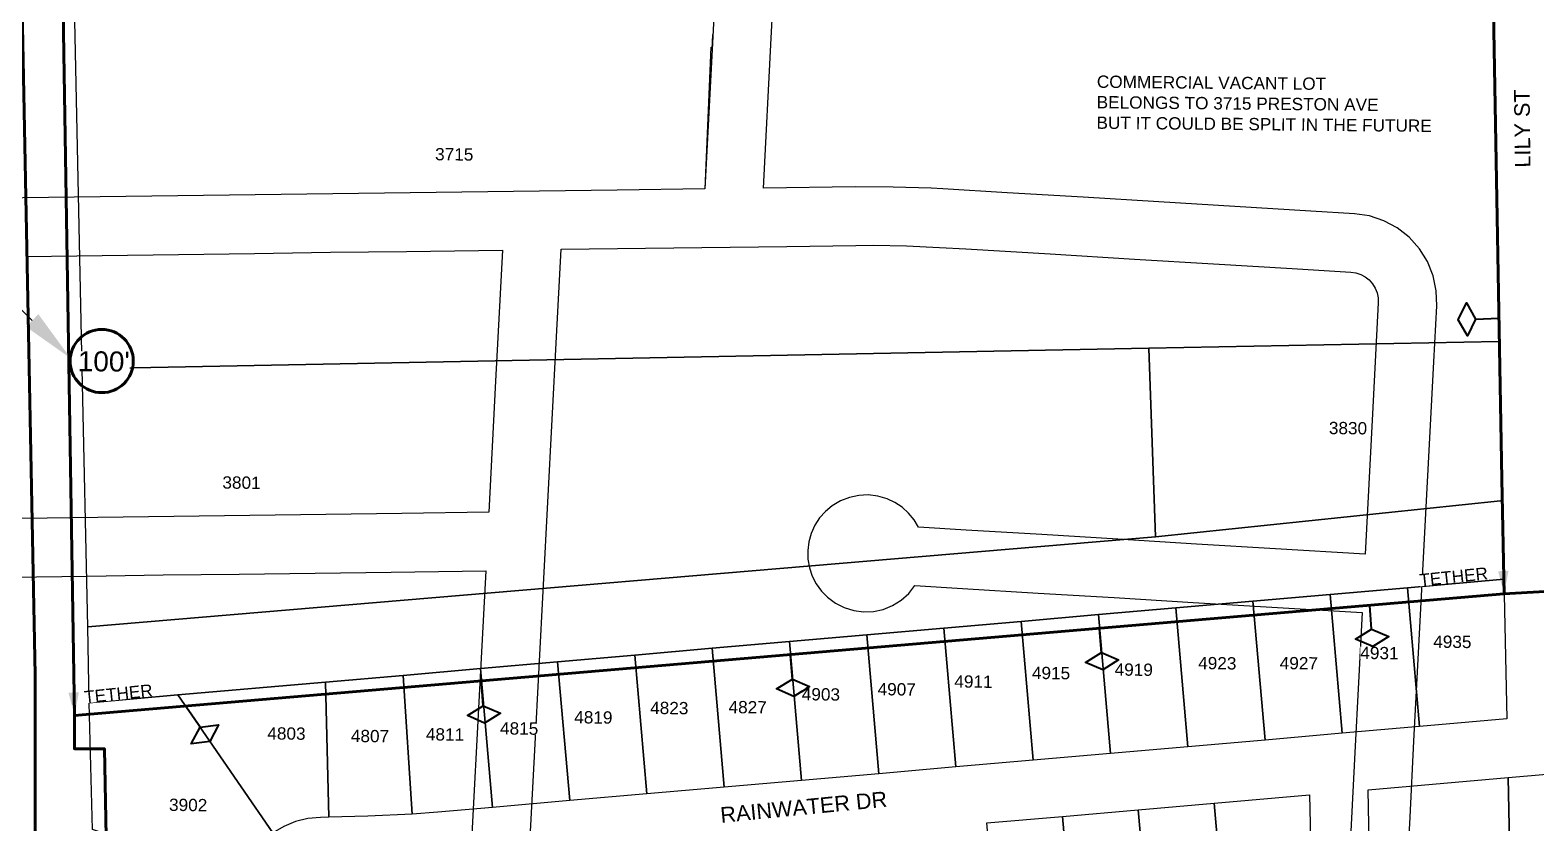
# Model space of a CAD drawing. Header units: millimetres. Extents: x -41032736 to 811436, y 699275 to 12282705.
# Drawn here: x 492058 to 493345, y 763233 to 763911 of the extents above; entities that cross this region are included whole.
import ezdxf
from ezdxf import colors
from ezdxf.entities.mleader import LeaderData, LeaderLine
from ezdxf.enums import TextEntityAlignment as Align
from ezdxf.lldxf.tags import DXFTag
from ezdxf.math import Vec2, Vec3

# ---------------------------------------------------------------- set-up
doc = ezdxf.new("R2010")
doc.units = ezdxf.units.MM
doc.header["$MEASUREMENT"] = 0
doc.layers.get('0').update_dxf_attribs({"linetype": 'CONTINUOUS'})
for name, color, linetype in [('A-Boundary', 1, 'CONTINUOUS'), ('A-StreetName', 104, 'CONTINUOUS'), ('ADDRESS', 7, 'CONTINUOUS'), ('Cable_12F_LT', 170, '12F'), ('Lot_Line', 7, 'CONTINUOUS'), ('Road', 8, 'CONTINUOUS')]:
    doc.layers.add(name, color=color, linetype=linetype)
for name, color, linetype, lineweight in [('BURIED CABLE', 80, 'CONTINUOUS', 40), ('EDGE OF PAVEMENT', 7, 'EOP', 15), ('PP B FST', 3, 'CONTINUOUS', 30)]:
    doc.layers.add(name, color=color, linetype=linetype, lineweight=lineweight)
doc.styles.add('AUDIT_D_221110082537-30', font='arial.ttf')
doc.styles.get("Standard").update_dxf_attribs({"font": 'arial.ttf'})
tags = doc.linetypes.add('12F', pattern='A,1.08,-0.018,["12F",Standard,S=0.054,R=0,X=0,Y=-0.027],-0.15', length=1.248).pattern_tags.tags
tags[6] = DXFTag(74, 10)
tags = doc.linetypes.add('EOP', pattern='A,96.411295,-0.622657,["EOP",Standard,S=5,R=0,X=0,Y=-2.467181],-16.110442', length=113.144394).pattern_tags.tags
tags[6] = DXFTag(74, 10)

# ---------------------------------------------------------------- blocks, each defined once
blk = doc.blocks.new('B_FST')
at = {"layer": 'BURIED CABLE', "color": 18, "true_color": 0x000000}
blk.add_line((0, 18.2), (0, 0), dxfattribs=at)
blk.add_lwpolyline([(0, 18.2), (-12.7, 24.8), (0, 31.5), (12.7, 24.8)], close=True, dxfattribs=at)
blk.add_attdef('COUNT', (-22.9, 36.2), '', height=9.65)
blk.add_attdef('S', text='', height=5.48).set_placement((0, 25), align=Align.MIDDLE_CENTER)

msp = doc.modelspace()

# ---------------------------------------------------------------- hatches: boundary and pattern name
at = {"layer": 'Road', "lineweight": 158, "ltscale": 50}
h = msp.add_hatch(color=0, dxfattribs=at)
h.dxf.hatch_style = 1
h.paths.add_polyline_path([(493317.9, 763429.2), (493321.7, 763449), (493312.8, 763448.6)])

# ---------------------------------------------------------------- linework, layer by layer
at = {"layer": 'BURIED CABLE', "color": 1, "linetype": 'ByBlock', "lineweight": 60, "ltscale": 30}
for points in [[(492095.9, 763325.4), (492080.9, 764263.4)], [(493318, 763429.2), (493315.9, 763527.3)]]:
    msp.add_lwpolyline(points, dxfattribs=at)
msp.add_circle((492119.3, 763628.3), 27, dxfattribs=at)
at = {"layer": 'Cable_12F_LT', "linetype": 'ByBlock', "lineweight": 60, "ltscale": 30}
msp.add_lwpolyline([(493315.9, 763527.3), (493305.5, 764119)], dxfattribs=at)
at = {"layer": 'EDGE OF PAVEMENT', "linetype": 'ByBlock', "lineweight": -2}
for points in [[(492644.5, 763961.8), (492641, 763894.7)], [(492691.6, 763904.5), (492694.9, 763969.9)], [(492641, 763894.7), (492641.7, 763907.5)], [(492640, 763896.6), (492634.8, 763775.5)], [(492641, 763894.7), (492634.8, 763775.5)], [(492684.9, 763776.2), (492691.6, 763904.5)], [(492095.8, 763768.4), (492029.6, 763767.5)], [(492162.1, 763769.3), (492095.8, 763768.4)], [(492228.4, 763770.1), (492162.1, 763769.3)], [(492294.7, 763771), (492228.4, 763770.1)], [(492360.9, 763771.9), (492294.7, 763771)], [(492427.2, 763772.8), (492360.9, 763771.9)], [(492493.5, 763773.6), (492427.2, 763772.8)], [(492559.8, 763774.5), (492493.5, 763773.6)], [(492634.8, 763775.5), (492559.8, 763774.5)], [(492763.2, 763777.2), (492684.9, 763776.2)], [(492828.2, 763776), (492795.7, 763777.1), (492763.2, 763777.2)], [(492838.3, 763775.5), (492828.2, 763776)], [(492893.1, 763772.2), (492838.3, 763775.5)], [(492958, 763768.3), (492893.1, 763772.2)], [(493022.8, 763764.4), (492958, 763768.3)], [(493087.7, 763760.5), (493022.8, 763764.4)], [(493152.6, 763756.6), (493087.7, 763760.5)], [(493190, 763754.3), (493152.6, 763756.6)], [(493260.4, 763675.5), (493259.9, 763688.5), (493257.2, 763701.3), (493252.4, 763713.3), (493245.5, 763724.4), (493236.9, 763734.1), (493226.6, 763742.1), (493215.2, 763748.3), (493202.9, 763752.4), (493190, 763754.3)], [(492632.2, 763725.5), (492704.9, 763726.4)], [(492704.9, 763726.4), (492763.9, 763727.2)], [(492763.9, 763727.2), (492778.8, 763727.3)], [(492778.8, 763727.3), (492807, 763726.8), (492835.3, 763725.5)], [(492054.8, 763717.8), (492119.8, 763718.7)], [(492119.8, 763718.7), (492184.8, 763719.5)], [(492184.8, 763719.5), (492249.8, 763720.4)], [(492249.8, 763720.4), (492314.8, 763721.3)], [(492314.8, 763721.3), (492379.8, 763722.1)], [(492379.8, 763722.1), (492461.8, 763723.2)], [(492461.8, 763723.2), (492455.9, 763611.1)], [(492508, 763649), (492511.9, 763723.9)], [(492511.9, 763723.9), (492632.2, 763725.5)], [(492835.3, 763725.5), (492857.9, 763724.2)], [(492857.9, 763724.2), (492930, 763719.9)], [(492930, 763719.9), (493002.1, 763715.5)], [(493002.1, 763715.5), (493069.5, 763711.5)], [(493069.5, 763711.5), (493136.9, 763707.4)], [(493136.9, 763707.4), (493187, 763704.4)], [(493187, 763704.4), (493191.3, 763703.8), (493195.4, 763702.4), (493199.2, 763700.3), (493202.6, 763697.7), (493205.5, 763694.4), (493207.8, 763690.7), (493209.4, 763686.7), (493210.3, 763682.5), (493210.4, 763678.1)], [(493210.4, 763678.1), (493205.5, 763583.1)], [(493257.9, 763627.7), (493260.4, 763675.5)], [(492504.3, 763578.3), (492508, 763649)], [(493254.5, 763562.8), (493257.9, 763627.7)], [(492455.9, 763611.1), (492450.1, 763499)], [(492500.6, 763507.6), (492504.3, 763578.3)], [(493205.5, 763583.1), (493199.2, 763463.3)], [(493251.1, 763497.9), (493254.5, 763562.8)], [(492496.9, 763436.9), (492500.6, 763507.6)], [(492790.5, 763510.6), (492782.7, 763512.9), (492774.5, 763513.8), (492766.3, 763513.5), (492758.3, 763511.8), (492750.7, 763508.8), (492743.7, 763504.6)], [(492817.4, 763486.2), (492813.6, 763492.6), (492808.9, 763498.3), (492803.4, 763503.3), (492797.2, 763507.4), (492790.5, 763510.6)], [(492115.9, 763494.6), (492050.9, 763493.8)], [(492180.9, 763495.5), (492115.9, 763494.6)], [(492245.9, 763496.3), (492180.9, 763495.5)], [(492310.9, 763497.2), (492245.9, 763496.3)], [(492375.9, 763498.1), (492310.9, 763497.2)], [(492450.1, 763499), (492375.9, 763498.1)], [(492743.7, 763504.6), (492737.9, 763499.8), (492732.9, 763494.2), (492728.8, 763487.9), (492725.7, 763481), (492723.7, 763473.8), (492722.8, 763466.4)], [(493247.7, 763433), (493251.1, 763497.9)], [(492858, 763483.8), (492817.4, 763486.2)], [(492922.8, 763479.9), (492858, 763483.8)], [(492987.7, 763476), (492922.8, 763479.9)], [(493055.1, 763471.9), (492987.7, 763476)], [(493122.5, 763467.9), (493055.1, 763471.9)], [(492722.8, 763466.4), (492722.9, 763458.9), (492724.2, 763451.5), (492726.6, 763444.5), (492730, 763437.8), (492734.4, 763431.7), (492739.6, 763426.4)], [(493199.2, 763463.3), (493122.5, 763467.9)], [(492041.8, 763443.6), (492106.8, 763444.5)], [(492106.8, 763444.5), (492171.8, 763445.4)], [(492171.8, 763445.4), (492236.7, 763446.2)], [(492236.7, 763446.2), (492301.7, 763447.1)], [(492301.7, 763447.1), (492366.7, 763447.9)], [(492366.7, 763447.9), (492447.5, 763449)], [(492447.5, 763449), (492441.6, 763336.9)], [(492493.2, 763366.2), (492496.9, 763436.9)], [(492787.1, 763416), (492795.2, 763419.2), (492802.5, 763423.8), (492809, 763429.5), (492814.4, 763436.3)], [(492814.4, 763436.3), (492855, 763433.9)], [(492855, 763433.9), (492919.8, 763430)], [(492919.8, 763430), (492984.7, 763426.1)], [(493244.3, 763368.1), (493247.7, 763433)], [(492739.6, 763426.4), (492746.4, 763421.4), (492753.9, 763417.5), (492762, 763415), (492770.4, 763413.9), (492778.8, 763414.2), (492787.1, 763416)], [(492984.7, 763426.1), (493052.1, 763422)], [(493052.1, 763422), (493119.5, 763418)], [(493119.5, 763418), (493196.6, 763413.3)], [(493196.6, 763413.3), (493190.4, 763293.5)], [(492489.5, 763295.6), (492493.2, 763366.2)], [(493240.9, 763303.2), (493244.3, 763368.1)], [(492441.6, 763336.9), (492435.7, 763223.4)], [(493237.5, 763238.3), (493240.9, 763303.2)], [(492485.6, 763220.7), (492489.5, 763295.6)], [(493190.4, 763293.5), (493185.7, 763203.8)], [(493235.6, 763201.2), (493237.5, 763238.3)]]:
    msp.add_lwpolyline(points, dxfattribs=at)
at = {"layer": 'Lot_Line'}
for points in [[(493014.2, 763639.2), (492102.6, 763621.6), (492093.1, 764068.5), (492974.4, 764078), (493301.5, 764081.6), (493306.1, 764081.6), (493313.3, 763645)], [(492107.3, 763401), (492102.6, 763621.6), (493014.2, 763639.2), (493020, 763477.9)], [(493020, 763477.9), (493014.2, 763639.2), (493313.3, 763645), (493316.3, 763508.8), (493314.8, 763508.7)], [(492108.7, 763336.2), (492107.3, 763401), (493020, 763477.9), (493314.8, 763508.7), (493316.3, 763508.8), (493317.8, 763441.7), (493235.3, 763434.5), (493169.2, 763428.7), (493103.2, 763423), (493037.2, 763417.2), (492971.2, 763411.5), (492905.1, 763405.7), (492839.1, 763399.9), (492773.1, 763394.2), (492707, 763388.4), (492641, 763382.7), (492575, 763376.9), (492508.9, 763371.1), (492442.9, 763365.4), (492376.9, 763359.6), (492310.5, 763353.8), (492184.3, 763342.8)], [(493245.6, 763315.8), (493179.6, 763310.1), (493169.2, 763428.7), (493235.3, 763434.5)], [(493320.3, 763322.4), (493245.6, 763315.8), (493235.3, 763434.5), (493317.8, 763441.7)], [(493047.5, 763298.6), (492981.5, 763292.8), (492971.2, 763411.5), (493037.2, 763417.2)], [(493113.6, 763304.3), (493047.5, 763298.6), (493037.2, 763417.2), (493103.2, 763423)], [(493179.6, 763310.1), (493113.6, 763304.3), (493103.2, 763423), (493169.2, 763428.7)], [(492915.5, 763287), (492849.4, 763281.3), (492839.1, 763399.9), (492905.1, 763405.7)], [(492981.5, 763292.8), (492915.5, 763287), (492905.1, 763405.7), (492971.2, 763411.5)], [(492783.4, 763275.5), (492717.4, 763269.8), (492707, 763388.4), (492773.1, 763394.2)], [(492849.4, 763281.3), (492783.4, 763275.5), (492773.1, 763394.2), (492839.1, 763399.9)], [(492651.4, 763264), (492585.3, 763258.2), (492575, 763376.9), (492641, 763382.7)], [(492717.4, 763269.8), (492651.4, 763264), (492641, 763382.7), (492707, 763388.4)], [(492519.3, 763252.5), (492453.3, 763246.7), (492442.9, 763365.4), (492508.9, 763371.1)], [(492585.3, 763258.2), (492519.3, 763252.5), (492508.9, 763371.1), (492575, 763376.9)], [(492184.3, 763342.8), (492310.5, 763353.8), (492313.4, 763238.4), (492306.3, 763238.2), (492295.5, 763237.2), (492285, 763234.6), (492274.9, 763230.5), (492265.6, 763225)], [(492310.5, 763353.8), (492376.9, 763359.6), (492384.5, 763241), (492346.6, 763239.3), (492313.4, 763238.4)], [(492376.9, 763359.6), (492442.9, 763365.4), (492453.3, 763246.7), (492406.5, 763242.6), (492384.5, 763241)], [(492111.5, 763227.8), (492108.7, 763336.2), (492184.3, 763342.8), (492265.6, 763225), (492256.2, 763217.3), (492248.1, 763208.2), (492241.6, 763197.9), (492236.9, 763186.6)], [(493323.7, 763164.6), (493323.2, 763189.4), (493321.4, 763272.3), (493393.9, 763278.6), (493403.7, 763165.7), (493360.2, 763165.1)], [(493203.2, 763186.8), (493201.6, 763261.8), (493321.4, 763272.3), (493323.2, 763189.4)], [(493079.7, 763138.7), (493072.9, 763138.1), (493015, 763133.1), (493005.2, 763244.7), (493070, 763250.3)], [(493079.7, 763138.7), (493070, 763250.3), (493151.7, 763257.4), (493154.1, 763145.2)], [(492885.5, 763121.8), (492875.7, 763233.4), (492940.5, 763239), (492950.2, 763127.4), (492943.4, 763126.9)], [(492950.2, 763127.4), (492940.5, 763239), (493005.2, 763244.7), (493015, 763133.1), (493008.1, 763132.5)]]:
    msp.add_lwpolyline(points, close=True, dxfattribs=at)

# ---------------------------------------------------------------- block references
at = {"layer": 'PP B FST', "color": 250, "lineweight": 50}
ref = msp.add_blockref('B_FST', (493313.8, 763664.9), dxfattribs=dict(at, xscale=1.115916913833983, yscale=1.115916913833983, zscale=1.115916913833983, rotation=92.04864628423458))
ref.add_attrib('S', '4', dxfattribs={"layer": '0', "color": 7, "height": 0.00824, "rotation": 92.0486}).set_placement((493285.9, 763663.9), align=Align.MIDDLE_CENTER)
ref.add_attrib('COUNT', '81-84', dxfattribs={"layer": '0', "color": 0, "height": 0.00824, "rotation": 92.0486}).set_placement((493276.8, 763650.9), align=Align.TOP_CENTER)
ref = msp.add_blockref('B_FST', (492191.8, 763332), dxfattribs=dict(at, xscale=1.115916913833983, yscale=1.115916913833983, zscale=1.115916913833983, rotation=214.6143591467599))
ref.add_attrib('S', '4', dxfattribs={"layer": '0', "color": 7, "height": 0.00824, "rotation": 214.6144}).set_placement((492207.7, 763309), align=Align.MIDDLE_CENTER)
ref.add_attrib('COUNT', '81-84', dxfattribs={"layer": '0', "color": 0, "height": 0.00824, "rotation": 214.6144}).set_placement((492223.6, 763308.3), align=Align.TOP_CENTER)

# ---------------------------------------------------------------- texts
at = {"layer": 'A-StreetName', "color": 0, "ltscale": 0.5, "insert": (493327.2, 763793.6), "char_height": 13.27, "width": 69.855, "attachment_point": 1, "rotation": 90.6813, "line_spacing_factor": 0.5, "style": 'AUDIT_D_221110082537-30', "bg_fill": 3, "box_fill_scale": 1, "bg_fill_color": 256, "bg_fill_transparency": 0}
msp.add_mtext('LILY ST', dxfattribs=at)

# ---------------------------------------------------------------- next in the draw order: texts
at = {"layer": 'A-StreetName', "color": 0, "ltscale": 0.5, "insert": (492647.4, 763246.7), "char_height": 13.271, "attachment_point": 1, "rotation": 5.565, "line_spacing_factor": 0.5, "style": 'AUDIT_D_221110082537-30', "bg_fill": 3, "box_fill_scale": 1, "bg_fill_color": 256, "bg_fill_transparency": 0}
msp.add_mtext('RAINWATER DR', dxfattribs=at)
at = {"layer": 'ADDRESS', "color": 3, "ltscale": 0.5, "char_height": 10.52, "attachment_point": 1, "rotation": 359.4605, "line_spacing_factor": 0.5, "style": 'AUDIT_D_221110082537-30', "bg_fill": 3, "box_fill_scale": 1, "bg_fill_color": 256, "bg_fill_transparency": 0}
for s, insert in [('3830', (493168.2, 763576.4)), ('4935', (493257.4, 763393.7)), ('4931', (493195.1, 763384.1)), ('4915', (492914.4, 763367)), ('4919', (492985.1, 763369.9)), ('4923', (493056.5, 763375.4)), ('4927', (493126.2, 763375.4)), ('4907', (492782.5, 763353.1)), ('4911', (492848.1, 763359.7)), ('4903', (492717.7, 763348.8)), ('4819', (492523.2, 763329.1)), ('4823', (492588.1, 763337.1)), ('4827', (492655.1, 763337.8)), ('4803', (492260.9, 763315.3)), ('4811', (492396.4, 763314.5)), ('4815', (492459.8, 763319.6)), ('4807', (492332.3, 763313.1)), ('3902', (492176.9, 763254.2))]:
    msp.add_mtext(s, dxfattribs=dict(at, insert=insert))

# ---------------------------------------------------------------- next in the draw order: linework, layer by layer
at = {"layer": 'BURIED CABLE', "color": 1, "linetype": 'ByBlock', "lineweight": 60, "ltscale": 30}
msp.add_lwpolyline([(492135.8, 762548.4), (492121.6, 763296.8), (492095.9, 763296.8), (492095.9, 763325.4), (493317.8, 763429.2), (493478.1, 763438.5), (493706.8, 763441.2)], dxfattribs=at)

# ---------------------------------------------------------------- next in the draw order: block references
at = {"layer": 'PP B FST', "color": 250, "lineweight": 50}
ref = msp.add_blockref('B_FST', (493203.1, 763419.3), dxfattribs=dict(at, xscale=1.115916913833983, yscale=1.115916913833983, zscale=1.115916913833983, rotation=184.2851599960918))
ref.add_attrib('S', '4', dxfattribs={"layer": '0', "color": 7, "height": 0.00824, "rotation": 184.2852}).set_placement((493205.2, 763391.4), align=Align.MIDDLE_CENTER)
ref.add_attrib('COUNT', '81-84', dxfattribs={"layer": '0', "color": 0, "height": 0.00824, "rotation": 184.2852}).set_placement((493218.6, 763382.8), align=Align.TOP_CENTER)
ref = msp.add_blockref('B_FST', (492972.2, 763399.3), dxfattribs=dict(at, xscale=1.115916913833983, yscale=1.115916913833983, zscale=1.115916913833983, rotation=184.2851599960918))
ref.add_attrib('S', '4', dxfattribs={"layer": '0', "color": 7, "height": 0.00824, "rotation": 184.2852}).set_placement((492974.3, 763371.5), align=Align.MIDDLE_CENTER)
ref.add_attrib('COUNT', '81-84', dxfattribs={"layer": '0', "color": 0, "height": 0.00824, "rotation": 184.2852}).set_placement((492987.7, 763362.9), align=Align.TOP_CENTER)
ref = msp.add_blockref('B_FST', (492708.1, 763376.6), dxfattribs=dict(at, xscale=1.115916913833983, yscale=1.115916913833983, zscale=1.115916913833983, rotation=184.2851599960918))
ref.add_attrib('S', '4', dxfattribs={"layer": '0', "color": 7, "height": 0.00824, "rotation": 184.2852}).set_placement((492710.2, 763348.7), align=Align.MIDDLE_CENTER)
ref.add_attrib('COUNT', '81-84', dxfattribs={"layer": '0', "color": 0, "height": 0.00824, "rotation": 184.2852}).set_placement((492723.5, 763340.1), align=Align.TOP_CENTER)
ref = msp.add_blockref('B_FST', (492443.9, 763353.8), dxfattribs=dict(at, xscale=1.115916913833983, yscale=1.115916913833983, zscale=1.115916913833983, rotation=184.2851599960919))
ref.add_attrib('S', '4', dxfattribs={"layer": '0', "color": 7, "height": 0.00824, "rotation": 184.2852}).set_placement((492446, 763325.9), align=Align.MIDDLE_CENTER)
ref.add_attrib('COUNT', '81-84', dxfattribs={"layer": '0', "color": 0, "height": 0.00824, "rotation": 184.2852}).set_placement((492459.4, 763317.3), align=Align.TOP_CENTER)

# ---------------------------------------------------------------- next in the draw order: texts
at = {"layer": 'PP B FST', "color": 0, "ltscale": 0.5, "insert": (493245, 763446.1), "char_height": 10.52, "attachment_point": 1, "rotation": 5.9549, "line_spacing_factor": 0.5, "style": 'AUDIT_D_221110082537-30', "bg_fill": 3, "box_fill_scale": 1, "bg_fill_color": 256, "bg_fill_transparency": 0}
msp.add_mtext('TETHER', dxfattribs=at)

# ---------------------------------------------------------------- next in the draw order: linework, layer by layer
at = {"layer": 'A-Boundary', "color": 5, "linetype": 'ByBlock', "lineweight": 60, "ltscale": 30}
msp.add_lwpolyline([(492065.7, 761961.6), (493369, 761961.6), (494793.7, 761965.1), (494790.6, 762586.3), (494102.3, 762583.8), (494073.2, 764820.8), (493320.9, 764938.6), (493320.9, 764546.1), (493321.4, 764546.1), (493321.4, 764546.1), (493321.4, 764546.1), (493321.4, 764546.1), (493321.4, 764546.1), (493320.5, 764513.7), (492241.6, 764516.7), (492236.6, 765169.1), (491932.6, 765159.3), (492044.8, 764265.4), (492062.3, 763360), (492062.3, 761961.6)], dxfattribs=at)

# ---------------------------------------------------------------- next in the draw order: texts
at = {"layer": 'ADDRESS', "color": 152, "ltscale": 0.5, "true_color": 0x2776bb, "char_height": 10.522, "attachment_point": 1, "rotation": 359.4605, "line_spacing_factor": 0.5, "style": 'AUDIT_D_221110082537-30', "bg_fill": 3, "box_fill_scale": 1, "bg_fill_color": 256, "bg_fill_transparency": 0}
for s, insert in [('\\pxsm1;COMMERCIAL VACANT LOT\\PBELONGS TO 3715 PRESTON AVE\\PBUT IT COULD BE SPLIT IN THE FUTURE', (492969.9, 763872.5)), ('\\pxsm1;3715', (492404.3, 763810.5)), ('\\pxsm1;3801', (492222.5, 763529.8))]:
    msp.add_mtext(s, dxfattribs=dict(at, insert=insert))
at = {"layer": 'BURIED CABLE', "color": 1, "linetype": 'ByBlock', "lineweight": 60, "ltscale": 0.5, "insert": (492098.9, 763636.8), "char_height": 17.12, "attachment_point": 1, "rotation": 359.4605, "line_spacing_factor": 0.5, "style": 'AUDIT_D_221110082537-30', "bg_fill": 3, "box_fill_scale": 1, "bg_fill_color": 256, "bg_fill_transparency": 0}
msp.add_mtext("100'", dxfattribs=at)
at = {"layer": 'PP B FST', "color": 0, "ltscale": 0.5, "insert": (492103.8, 763346.1), "char_height": 10.52, "attachment_point": 1, "rotation": 5.9549, "line_spacing_factor": 0.5, "style": 'AUDIT_D_221110082537-30', "bg_fill": 3, "box_fill_scale": 1, "bg_fill_color": 256, "bg_fill_transparency": 0}
msp.add_mtext('TETHER', dxfattribs=at)

# ---------------------------------------------------------------- next in the draw order: hatches: boundary and pattern name
at = {"layer": 'Road', "lineweight": 158, "ltscale": 50}
h = msp.add_hatch(color=0, dxfattribs=at)
h.dxf.hatch_style = 1
h.paths.add_polyline_path([(492096, 763325.4), (492099.8, 763345.2), (492090.9, 763344.8)])

# ---------------------------------------------------------------- next in the draw order: leaders
at = {"linetype": 'ByBlock', "lineweight": 30, "ltscale": 0.5}
ml = msp.add_multileader_mtext('Standard', dxfattribs=at)
ml.set_content(' OVAL GIS LOOP:\\P PON4115PA, XXX-XXX\\P\\P 3801 PRESTON AVE\\P 3715 PRESTON AVE\\P\\P TOTAL: 2', color=256)
ml.set_leader_properties()
ml.build(insert=Vec2(0, 0))
ml.multileader.update_dxf_attribs({"has_text_frame": 1, "text_right_attachment_type": 6, "dogleg_length": 0.36, "arrow_head_size": 45.9})
ctx = ml.context
ctx.base_point, ctx.char_height, ctx.arrow_head_size, ctx.landing_gap_size, ctx.plane_origin = Vec3(491628.8, 763889), 13.784, 45.9, 0.207, Vec3(490918, 763922.9)
ctx.right_attachment = 6
notes = []
notes.append((ctx, [(1, (1, 1, 0), (491839.7, 763879.5), (-1, 0), 0.827, [(0, [(492092.6, 763630.8)], 0, [])])]))
ctx.mtext.insert, ctx.mtext.flow_direction = Vec3(491629, 763896), 5
for ctx, leaders in notes:
    for number, flags, end, landing, length, lines in leaders:
        leader = LeaderData()
        leader.index, (leader.has_last_leader_line, leader.has_dogleg_vector, leader.attachment_direction) = number, flags
        leader.last_leader_point, leader.dogleg_vector, leader.dogleg_length = Vec3(end), Vec3(landing), length
        for number, points, colour, breaks in lines:
            line = LeaderLine()
            line.index, line.vertices, line.color, line.breaks = number, Vec3.list(points), colors.encode_raw_color(colour), breaks
            leader.lines.append(line)
        ctx.leaders.append(leader)

doc.saveas('drawing.dxf')
